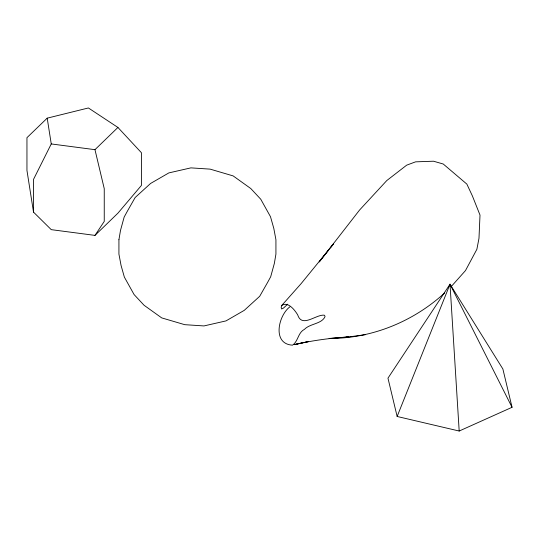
<?xml version="1.0" encoding="UTF-8"?>
<svg xmlns="http://www.w3.org/2000/svg" width="539" height="539" viewBox="0 0 539 539"><rect width="100%" height="100%" fill="white"/><g stroke="black" fill="none" stroke-linecap="round" stroke-linejoin="round"><path stroke-width="0.81" d="M330.4 247.839L333.452 243.985L301.173 283.568L281.708 305.492L281.183 307.392L281.627 308.975L283.494 308.065L287.711 304.178M397.142 416.472L450.011 284.208L502.874 368.993L512.05 407.295L459.188 431.032L397.142 416.472L387.965 378.169L450.011 284.208L512.05 407.295M47.196 118.162L51.252 143.94L33.519 179.386L33.519 212.13L51.252 229.654L94.972 235.388L117.926 213.161L141.4 185.443L141.4 152.699L117.926 127.447L88.403 107.968L47.196 118.162L26.95 137.681L26.95 170.418L33.519 212.13M94.972 235.388L104.249 221.408L104.249 188.67L94.972 149.674L117.926 127.447M328.366 250.399L319.209 261.947L359.587 210.021L386.8 180.545L406.675 165.163L415.582 161.848L433.511 161.215L443.24 164.011L466.862 184.109L472.386 195.913L480.006 215.088L478.982 238.332L476.867 249.314L465.48 270.585L451.156 286.64M289.867 306.846C278.272 315.564 271.932 344.077 292.522 345.155C298.262 341.396 297.939 332.603 304.427 329.356C309.986 323.535 321.615 324.074 325.004 316.716A2.83 2.129 -51.9 0 0 324.195 315.174C315.982 314.291 301.928 328.204 297.703 314.897C294.712 309.898 287.9 301.133 281.708 305.492M444.608 292.994C413.251 321.621 371.721 338.66 329.113 338.445L348.342 336.983L344.286 337.535L365.361 334.692M295.931 344.34L308.497 341.551L294.092 344.623C311.946 340.661 330.084 338 348.342 336.983M51.252 143.94L94.972 149.674M450.011 284.208L459.188 431.032M118.93 239.727L118.924 254.085L121.053 265.404L124.354 277.093L134.09 294.557L144.075 305.269L161.72 317.902L184.729 324.673L203.964 325.933L225.996 320.9L244.261 310.356L259.697 296.295L267.64 282.348L270.686 276.763L274.358 263.376L275.928 254.085L275.928 239.727L273.805 228.401L270.497 216.712L260.768 199.248L250.783 188.535L233.138 175.903L210.129 169.131L190.894 167.872L168.855 172.904L150.597 183.449L135.161 197.517L127.217 211.463L124.165 217.049L120.493 230.429L118.93 239.727"/></g></svg>
